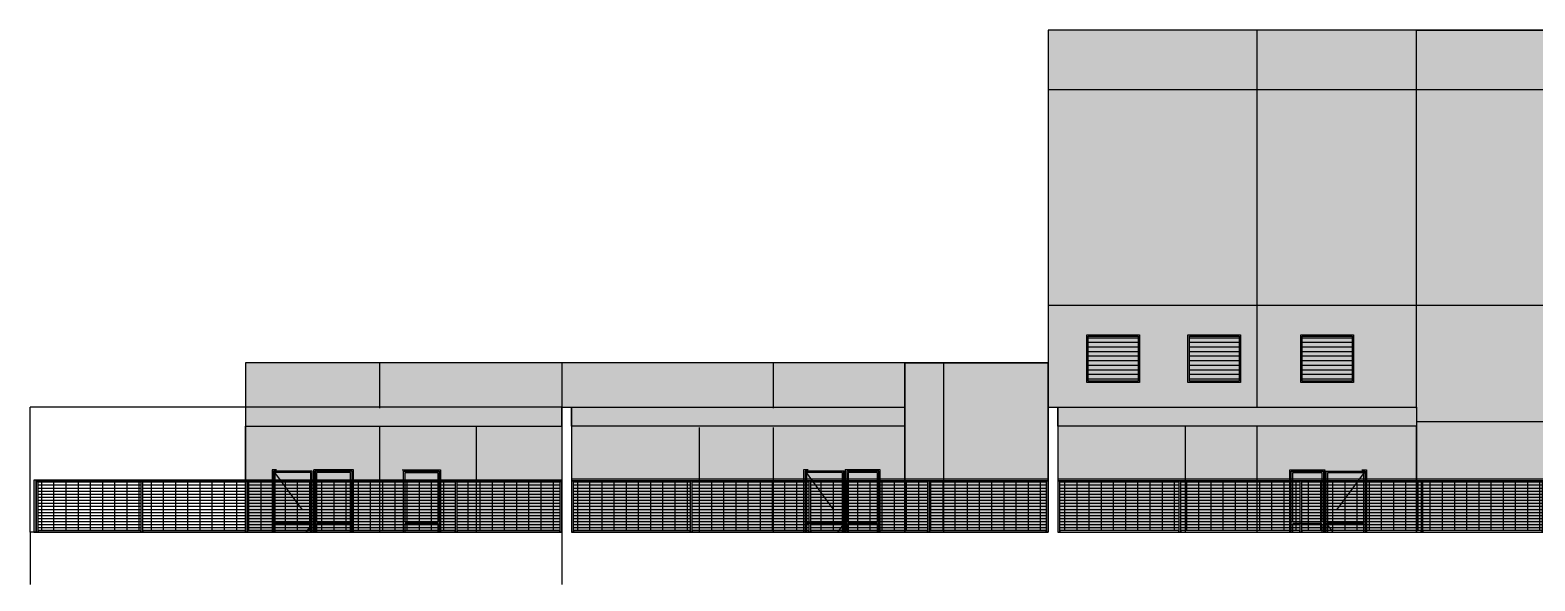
# Model space of a CAD drawing. Header units: metres. Extents: x -9138 to -7768, y 20 to 184.
# Drawn here: x -8337.33 to -8305.94, y 90.91 to 102.4 of the extents above; entities that cross this region are included whole.
import ezdxf
from ezdxf.xclip import XClip

# ---------------------------------------------------------------- set-up
doc = ezdxf.new("R2010")
doc.units = ezdxf.units.M
doc.header["$XCLIPFRAME"] = 0
doc.linetypes.add('CTE ELEV$0$DASHEDX2', pattern=[1.5, 1, -0.5])
for name, color, linetype in [('ARQ-DIM EMBASAM', 2, 'Continuous'), ('CTE ELEV$0$ARQ- FRISO', 7, 'Continuous'), ('CTE ELEV$0$ARQ-AUX', 7, 'Continuous'), ('CTE ELEV$0$ARQ-AUX1', 1, 'Continuous'), ('CTE ELEV$0$ARQ-AUX2', 2, 'Continuous'), ('CTE ELEV$0$ARQ-AUX3', 3, 'Continuous'), ('CTE ELEV$0$ARQ-CAX', 1, 'Continuous'), ('CTE ELEV$0$ARQ-PRJ', 7, 'CTE ELEV$0$DASHEDX2')]:
    doc.layers.add(name, color=color, linetype=linetype)
doc.layers.add('CTE ELEV$0$COR PLATINA', color=7, linetype='Continuous', true_color=0xa1a6a3)
doc.layers.add('CTE ELEV$0$COR-CAIX', color=7, linetype='Continuous', true_color=0x45494e)

# ---------------------------------------------------------------- blocks, each defined once
blk = doc.blocks.new('CTE ELEV$0$v cx 110x120 VP')
at = {"layer": 'CTE ELEV$0$ARQ-AUX'}
h = blk.add_hatch(dxfattribs=at)
h.set_pattern_fill('LINE', color=256, scale=0.03)
h.set_pattern_definition([(0, (0.02999999999999936, -0.03000000000000114), (0, 0.09524999999999999), [])])
h.paths.add_polyline_path([(0.02999999999999936, -0.03000000000000114), (1.07, -0.03000000000000114), (1.07, -0.9699999999999981), (0.02999999999999936, -0.9699999999999981)])
at = {"layer": 'CTE ELEV$0$COR-CAIX', "transparency": 33554687}
h = blk.add_hatch(color=256, dxfattribs=at)
h.dxf.hatch_style = 1
h.paths.add_polyline_path([(0, 0), (1.1, 0), (1.1, -0.9999999999999992), (0, -0.9999999999999992)])
for points in [[(0, 0), (1.1, 0), (1.1, -0.9999999999999992), (0, -0.9999999999999992)], [(0.02999999999999936, -0.03000000000000114), (1.07, -0.03000000000000114), (1.07, -0.9699999999999981), (0.02999999999999936, -0.9699999999999981)]]:
    blk.add_lwpolyline(points, close=True)
blk = doc.blocks.new('CTE ELEV$0$v grd dupl sup 2')
at = {"transparency": 33554687}
h = blk.add_hatch(dxfattribs=at)
h.set_pattern_fill('GRATE', scale=0.08)
h.set_pattern_definition([(0, (0.04000000001353445, 1.020011692085682), (0, 0.0635), []), (90, (0.04000000001353445, 1.020011692085682), (-0.254, 1.555301434917139e-17), [])])
h.paths.add_polyline_path([(0.04000000001360671, 1.070011684895091), (0.040009910940902, 0.03000001041861866), (2.475013647417064, 0.03000291680467504), (2.475003736517424, 1.070011689084968)])
h.paths.add_polyline_path([(2.515003729406049, 1.070011689153795), (2.515013640333199, 0.03000002997156037), (4.950017376807728, 0.03000293635761686), (4.950007465908235, 1.070011693343672)])
h.paths.add_polyline_path([(4.990007458796858, 1.070011693412499), (4.990017369724113, 0.03000002319473083), (7.425021106199987, 0.03000292958078732), (7.425011195300388, 1.070011697602376)])
h.paths.add_polyline_path([(7.465011188189013, 1.070011697671204), (7.465021099116372, 0.03000001641790129), (9.900024828786666, 0.03000292280394956), (9.9000149246931, 1.07001170186108)])
at = {"layer": 'CTE ELEV$0$COR-CAIX', "transparency": 33554687}
h = blk.add_hatch(color=256, dxfattribs=at)
h.dxf.hatch_style = 1
h.paths.add_polyline_path([(9.940014910456739, 1.100011450947861), (9.940014917579902, 1.07001171684158), (7.12498149368912e-09, 1.070011691985658), (0, 1.100011691985671)])
h.paths.add_polyline_path([(7.465021385005008, 0.03000001641824257), (9.900024821576885, 0.03000292280394104), (9.900024821576885, 2.922803939903185e-06), (7.465021385005008, 1.641824143305826e-08)])
h.paths.add_polyline_path([(4.99001765561275, 0.03000002319507211), (7.425021092184626, 0.03000292958077058), (7.425021092184626, 2.929580769445161e-06), (4.99001765561275, 2.319507097503504e-08)])
h.paths.add_polyline_path([(7.425011195300388, 1.07001169763679), (7.465011188189012, 1.07001169763679), (7.465021385005232, 2.319507097503504e-08), (7.425021392116608, 2.319507097503504e-08)])
h.paths.add_polyline_path([(2.515013926220491, 0.03000002997190165), (4.950017362792368, 0.03000293635760012), (4.950017362792368, 2.936357598987138e-06), (2.515013926220491, 2.997190051701182e-08)])
h.paths.add_polyline_path([(4.950007465908129, 1.070011704413619), (4.990007458796754, 1.070011704413619), (4.990017655612974, 2.997190051701182e-08), (4.950017662724349, 2.997190051701182e-08)])
h.paths.add_polyline_path([(0.04001019682982651, 0.03000001041895994), (2.475013633401703, 0.03000291680465841), (2.475013633401703, 2.91680465727695e-06), (0.04001019682982651, 1.041895880682375e-08)])
h.paths.add_polyline_path([(2.475003736517465, 1.070011684860678), (2.515003729406089, 1.070011684860678), (2.515013926222309, 1.041895880682375e-08), (2.475013933333685, 1.041895880682375e-08)])
h.paths.add_polyline_path([(9.900014924693098, 1.070011701895494), (9.940014917579903, 1.070011701895494), (9.940025107284784, 1.145807105262797e-05), (9.900025114397978, 1.145807105262797e-05)])
h.paths.add_polyline_path([(7.124982132067359e-09, 1.070011684860678), (0.04000000001360668, 1.070011684860678), (0.04001019682982651, 1.041895880682375e-08), (1.020394120196388e-05, 1.041895880682375e-08)])
at = {"ltscale": 0.05}
blk.add_lwpolyline([(9.940014910456739, 1.100011450947861), (9.940014917579902, 1.07001171684158), (7.12498149368912e-09, 1.070011691985658), (0, 1.100011691985671)], close=True, dxfattribs=at)
for points in [[(7.124982132067359e-09, 1.070011684860678), (0.04000000001360668, 1.070011684860678), (0.04001019682982651, 1.041895880682375e-08), (1.020394120196388e-05, 1.041895880682375e-08)], [(2.475003736517465, 1.070011684860678), (2.515003729406089, 1.070011684860678), (2.515013926222309, 1.041895880682375e-08), (2.475013933333685, 1.041895880682375e-08)], [(4.950007465908129, 1.070011704413619), (4.990007458796754, 1.070011704413619), (4.990017655612974, 2.997190051701182e-08), (4.950017662724349, 2.997190051701182e-08)], [(7.425011195300388, 1.07001169763679), (7.465011188189012, 1.07001169763679), (7.465021385005232, 2.319507097503504e-08), (7.425021392116608, 2.319507097503504e-08)], [(9.900014924693098, 1.070011701895494), (9.940014917579903, 1.070011701895494), (9.940025107284784, 1.145807105262797e-05), (9.900025114397978, 1.145807105262797e-05)], [(0.04001019682982651, 0.03000001041895994), (2.475013633401703, 0.03000291680465841), (2.475013633401703, 2.91680465727695e-06), (0.04001019682982651, 1.041895880682375e-08)], [(2.515013926220491, 0.03000002997190165), (4.950017362792368, 0.03000293635760012), (4.950017362792368, 2.936357598987138e-06), (2.515013926220491, 2.997190051701182e-08)], [(4.99001765561275, 0.03000002319507211), (7.425021092184626, 0.03000292958077058), (7.425021092184626, 2.929580769445161e-06), (4.99001765561275, 2.319507097503504e-08)], [(7.465021385005008, 0.03000001641824257), (9.900024821576885, 0.03000292280394104), (9.900024821576885, 2.922803939903185e-06), (7.465021385005008, 1.641824143305826e-08)]]:
    blk.add_lwpolyline(points, close=True)
blk.add_lwpolyline([(0.02000000356929441, 1.070011684860678), (9.9200149211365, 1.070011701895494)])
blk = doc.blocks.new('CTE ELEV$0$v grd dupl sup 1')
at = {"transparency": 33554687}
h = blk.add_hatch(dxfattribs=at)
h.set_pattern_fill('GRATE', scale=0.08)
h.set_pattern_definition([(0, (0.04000000001360668, 1.020011691985658), (0, 0.0635), []), (90, (0.04000000001360668, 1.020011691985658), (-0.254, 1.555301434917139e-17), [])])
h.paths.add_polyline_path([(0.04000000001360648, 1.07001168484636), (0.04000000001360693, 0.04500019094693719), (2.185006672363125, 0.04500019830335644), (2.185006672363125, 1.070011683310774)])
h.paths.add_polyline_path([(2.225006665251749, 1.070011683282139), (2.225006665251749, 0.0450001893827161), (4.370013337601268, 0.04500019673913569), (4.370013337601268, 1.070011681746553)])
h.paths.add_polyline_path([(4.410013330489893, 1.070011681717918), (4.410013330489893, 0.0450001878184948), (6.555020002839412, 0.04500019517491449), (6.555020002839411, 1.070011680182332)])
h.paths.add_polyline_path([(6.595019995728036, 1.070011680153697), (6.595019995728036, 0.04500018625427382), (8.740026668077553, 0.04500019361069341), (8.740026668077553, 1.070011678618111)])
h.paths.add_polyline_path([(8.780026660966177, 1.070011678589475), (8.780026660966179, 0.04500018469005285), (10.9250333333166, 0.04500019204647254), (10.92503333331661, 1.07001167705389)])
at = {"layer": 'CTE ELEV$0$COR-CAIX', "transparency": 33554687}
h = blk.add_hatch(color=256, dxfattribs=at)
h.dxf.hatch_style = 1
h.paths.add_polyline_path([(10.96503331908025, 1.100011426091939), (10.96503332620341, 1.070011691985658), (7.12498149368912e-09, 1.070011691985658), (0, 1.100011691985671)])
h.paths.add_polyline_path([(7.124982132067359e-09, 1.070011684860678), (0.04000000001360668, 1.070011684860678), (0.04000000001360668, 0.01500019094693594), (7.124982132067359e-09, 0.01500019094693594)])
h.paths.add_polyline_path([(8.780026660966175, 0.04500018469005296), (10.92503333331569, 0.04500019204647243), (10.92503333331569, 0.01500019204647129), (8.780026660966175, 0.01500018469005182)])
h.paths.add_polyline_path([(6.595019995728035, 0.04500018625427393), (8.740026668077553, 0.04500019361069341), (8.740026668077553, 0.01500019361069227), (6.595019995728035, 0.0150001862542728)])
h.paths.add_polyline_path([(4.410013330489893, 0.04500018781849491), (6.555020002839411, 0.04500019517491438), (6.555020002839411, 0.01500019517491324), (4.410013330489893, 0.01500018781849377)])
h.paths.add_polyline_path([(2.22500666525175, 0.0450001893827161), (4.370013337601268, 0.04500019673913558), (4.370013337601268, 0.01500019673913444), (2.22500666525175, 0.01500018938271497)])
h.paths.add_polyline_path([(0.04000000001360668, 0.04500019094693708), (2.185006672363125, 0.04500019830335655), (2.185006672363125, 0.01500019830335542), (0.04000000001360668, 0.01500019094693594)])
h.paths.add_polyline_path([(8.740026668077553, 1.070011678603793), (8.780026660966177, 1.070011678603793), (8.780026660966177, 0.01500018469003739), (8.740026668077553, 0.01500018469003739)])
h.paths.add_polyline_path([(6.555020002839411, 1.070011680168014), (6.595019995728036, 1.070011680168014), (6.595019995728036, 0.01500018625425836), (6.555020002839411, 0.01500018625425836)])
h.paths.add_polyline_path([(4.370013337601268, 1.070011681732235), (4.410013330489893, 1.070011681732235), (4.410013330489893, 0.01500018781847956), (4.370013337601268, 0.01500018781847956)])
h.paths.add_polyline_path([(2.185006672363125, 1.070011683296456), (2.225006665251749, 1.070011683296456), (2.225006665251749, 0.01500018938270054), (2.185006672363125, 0.01500018938270054)])
h.paths.add_polyline_path([(10.92503333331661, 1.070011677039572), (10.96503332620341, 1.070011677039572), (10.96503332620341, 0.0150001831258304), (10.92503333331661, 0.0150001831258304)])
at = {"ltscale": 0.05}
blk.add_lwpolyline([(10.96503331908025, 1.100011426091939), (10.96503332620341, 1.070011691985658), (7.12498149368912e-09, 1.070011691985658), (0, 1.100011691985671)], close=True, dxfattribs=at)
for points in [[(7.124982132067359e-09, 1.070011684860678), (0.04000000001360668, 1.070011684860678), (0.04000000001360668, 0.01500019094693594), (7.124982132067359e-09, 0.01500019094693594)], [(2.185006672363125, 1.070011683296456), (2.225006665251749, 1.070011683296456), (2.225006665251749, 0.01500018938270054), (2.185006672363125, 0.01500018938270054)], [(4.370013337601268, 1.070011681732235), (4.410013330489893, 1.070011681732235), (4.410013330489893, 0.01500018781847956), (4.370013337601268, 0.01500018781847956)], [(6.555020002839411, 1.070011680168014), (6.595019995728036, 1.070011680168014), (6.595019995728036, 0.01500018625425836), (6.555020002839411, 0.01500018625425836)], [(8.740026668077553, 1.070011678603793), (8.780026660966177, 1.070011678603793), (8.780026660966177, 0.01500018469003739), (8.740026668077553, 0.01500018469003739)], [(10.92503333331661, 1.070011677039572), (10.96503332620341, 1.070011677039572), (10.96503332620341, 0.0150001831258304), (10.92503333331661, 0.0150001831258304)], [(0.04000000001360668, 0.04500019094693708), (2.185006672363125, 0.04500019830335655), (2.185006672363125, 0.01500019830335542), (0.04000000001360668, 0.01500019094693594)], [(2.22500666525175, 0.0450001893827161), (4.370013337601268, 0.04500019673913558), (4.370013337601268, 0.01500019673913444), (2.22500666525175, 0.01500018938271497)], [(4.410013330489893, 0.04500018781849491), (6.555020002839411, 0.04500019517491438), (6.555020002839411, 0.01500019517491324), (4.410013330489893, 0.01500018781849377)], [(6.595019995728035, 0.04500018625427393), (8.740026668077553, 0.04500019361069341), (8.740026668077553, 0.01500019361069227), (6.595019995728035, 0.0150001862542728)], [(8.780026660966175, 0.04500018469005296), (10.92503333331569, 0.04500019204647243), (10.92503333331569, 0.01500019204647129), (8.780026660966175, 0.01500018469005182)]]:
    blk.add_lwpolyline(points, close=True)
blk.add_lwpolyline([(0.02000000356929441, 1.070011684860678), (10.94503332976001, 1.070011677039572)])
blk = doc.blocks.new('*U498')
at = {"layer": 'CTE ELEV$0$COR-CAIX', "transparency": 33554610}
h = blk.add_hatch(color=256, dxfattribs=at)
h.dxf.hatch_style = 1
h.paths.add_polyline_path([(-0.8699999999935243, 2.195000000000118), (0, 2.19499999999999), (0, 0), (-0.8699999999935243, 1.27897692436818e-13)])
at = {"layer": 'CTE ELEV$0$ARQ-CAX'}
for p, q in [((-0.8099999999935789, 1.100000000000151), (-0.06000000000000227, 1.100000000000023)), ((-0.8099999999935789, 1.070000000000178), (-0.06000000000000227, 1.07000000000005))]:
    blk.add_line(p, q, dxfattribs=at)
for points in [[(-0.8699999999935243, 2.195000000000118), (0, 2.19499999999999), (0, 0), (-0.8699999999935243, 1.27897692436818e-13)], [(-0.8399999999935516, 2.165000000000145), (-0.02999999999997272, 2.165000000000017), (-0.02999999999997272, 0), (-0.8399999999935516, 1.27897692436818e-13)], [(-0.8099999999935789, 2.135000000000172), (-0.06000000000000227, 2.135000000000044), (-0.06000000000000227, 0.05999999999994543), (-0.8099999999935789, 0.06000000000007333)]]:
    blk.add_lwpolyline(points, close=True, dxfattribs=at)
at = {"layer": 'CTE ELEV$0$ARQ-PRJ'}
blk.add_lwpolyline([(-0.02999999999997272, 2.165000000000017), (-0.8399999999935516, 1.072500000000232), (-0.02999999999997272, 3.108624468950438e-15)], dxfattribs=at)
blk = doc.blocks.new('*U670')
at = {"layer": 'CTE ELEV$0$COR-CAIX', "transparency": 33554610}
h = blk.add_hatch(color=256, dxfattribs=at)
h.dxf.hatch_style = 1
h.paths.add_polyline_path([(0.799999999999997, 0.03999999999970782), (0, 0.03999999999970782), (0, -2.155000000000189), (0.799999999999997, -2.155000000000189)])
at = {"layer": 'CTE ELEV$0$COR-CAIX', "transparency": 33554687}
h = blk.add_hatch(color=254, dxfattribs=at)
h.dxf.hatch_style = 1
h.paths.add_polyline_path([(0.0600000000000023, -1.055000023596474), (0.7399999999999947, -1.055000023596474), (0.7399999999999947, -0.02000000000029445), (0.06000000000000227, -0.02000000000029445)])
h.paths.add_polyline_path([(0.0600000000000023, -2.095000000000191), (0.7399999999999949, -2.095000000000191), (0.7399999999999949, -1.08500002359645), (0.06000000000000227, -1.08500002359645)])
at = {"layer": 'CTE ELEV$0$ARQ-CAX'}
for points in [[(0.799999999999997, 0.03999999999970782), (0, 0.03999999999970782), (0, -2.155000000000189), (0.799999999999997, -2.155000000000189)], [(0.7699999999999959, 0.009999999999706688), (0.03000000000000114, 0.009999999999706688), (0.03000000000000114, -2.125000000000188), (0.7699999999999959, -2.125000000000188)]]:
    blk.add_lwpolyline(points, close=True, dxfattribs=at)
for points in [[(0.7399999999999948, -1.055000023596474), (0.7399999999999948, -0.02000000000029445), (0.06000000000000227, -0.02000000000029445), (0.06000000000000227, -1.055000023596474)], [(0.06000000000000227, -1.055000023596474), (0.7399999999999948, -1.055000023596474)], [(0.06000000000000227, -1.08500002359645), (0.06000000000000227, -2.095000000000191), (0.7399999999999948, -2.095000000000191), (0.7399999999999948, -1.08500002359645)], [(0.06000000000000227, -1.08500002359645), (0.7399999999999948, -1.08500002359645)]]:
    blk.add_lwpolyline(points, dxfattribs=at)
blk = doc.blocks.new('*U669')
at = {"layer": 'CTE ELEV$0$COR-CAIX', "transparency": 33554610}
h = blk.add_hatch(color=256, dxfattribs=at)
h.dxf.hatch_style = 1
h.paths.add_polyline_path([(0.8299999999999983, 0.03999999999970782), (0, 0.03999999999970782), (0, -2.155000000000189), (0.8299999999999983, -2.155000000000189)])
at = {"layer": 'CTE ELEV$0$COR-CAIX', "transparency": 33554687}
h = blk.add_hatch(color=254, dxfattribs=at)
h.dxf.hatch_style = 1
h.paths.add_polyline_path([(0.0600000000000023, -1.055000023596474), (0.769999999999996, -1.055000023596474), (0.769999999999996, -0.02000000000029445), (0.06000000000000227, -0.02000000000029445)])
h.paths.add_polyline_path([(0.06000000000000227, -2.095000000000191), (0.769999999999996, -2.095000000000191), (0.769999999999996, -1.08500002359645), (0.06000000000000225, -1.08500002359645)])
at = {"layer": 'CTE ELEV$0$ARQ-CAX'}
for points in [[(0.8299999999999983, 0.03999999999970782), (0, 0.03999999999970782), (0, -2.155000000000189), (0.8299999999999983, -2.155000000000189)], [(0.7999999999999972, 0.009999999999706688), (0.03000000000000114, 0.009999999999706688), (0.03000000000000114, -2.125000000000188), (0.7999999999999972, -2.125000000000188)]]:
    blk.add_lwpolyline(points, close=True, dxfattribs=at)
for points in [[(0.769999999999996, -1.055000023596474), (0.769999999999996, -0.02000000000029445), (0.06000000000000227, -0.02000000000029445), (0.06000000000000227, -1.055000023596474)], [(0.06000000000000227, -1.055000023596474), (0.769999999999996, -1.055000023596474)], [(0.06000000000000227, -1.08500002359645), (0.06000000000000227, -2.095000000000191), (0.769999999999996, -2.095000000000191), (0.769999999999996, -1.08500002359645)], [(0.06000000000000227, -1.08500002359645), (0.769999999999996, -1.08500002359645)]]:
    blk.add_lwpolyline(points, dxfattribs=at)
blk = doc.blocks.new('*U667')
at = {"layer": 'CTE ELEV$0$COR-CAIX', "transparency": 33554610}
h = blk.add_hatch(color=256, dxfattribs=at)
h.dxf.hatch_style = 1
h.paths.add_polyline_path([(0.7299999999981814, 0.03999999999970782), (0, 0.03999999999970782), (0, -2.155000000000189), (0.7299999999981814, -2.155000000000189)])
at = {"layer": 'CTE ELEV$0$COR-CAIX', "transparency": 33554687}
h = blk.add_hatch(color=254, dxfattribs=at)
h.dxf.hatch_style = 1
h.paths.add_polyline_path([(0.06000000000000227, -1.055000023596474), (0.6699999999981792, -1.055000023596474), (0.6699999999981792, -0.02000000000029445), (0.06000000000000227, -0.02000000000029445)])
h.paths.add_polyline_path([(0.06000000000000227, -2.095000000000191), (0.6699999999981792, -2.095000000000191), (0.6699999999981792, -1.08500002359645), (0.06000000000000227, -1.08500002359645)])
at = {"layer": 'CTE ELEV$0$ARQ-CAX'}
for points in [[(0.7299999999981814, 0.03999999999970782), (0, 0.03999999999970782), (0, -2.155000000000189), (0.7299999999981814, -2.155000000000189)], [(0.6999999999981803, 0.009999999999706688), (0.03000000000000114, 0.009999999999706688), (0.03000000000000114, -2.125000000000188), (0.6999999999981803, -2.125000000000188)]]:
    blk.add_lwpolyline(points, close=True, dxfattribs=at)
for points in [[(0.6699999999981792, -1.055000023596474), (0.6699999999981792, -0.02000000000029445), (0.06000000000000227, -0.02000000000029445), (0.06000000000000227, -1.055000023596474)], [(0.06000000000000227, -1.055000023596474), (0.6699999999981792, -1.055000023596474)], [(0.06000000000000227, -1.08500002359645), (0.06000000000000227, -2.095000000000191), (0.6699999999981792, -2.095000000000191), (0.6699999999981792, -1.08500002359645)], [(0.06000000000000227, -1.08500002359645), (0.6699999999981792, -1.08500002359645)]]:
    blk.add_lwpolyline(points, dxfattribs=at)
blk = doc.blocks.new('CTE ELEV$0$v gr gradil dup sup 3')
at = {"transparency": 33554687}
h = blk.add_hatch(dxfattribs=at)
h.set_pattern_fill('GRATE', scale=0.08)
h.set_pattern_definition([(0, (0.04000000001353447, 1.020011692083709), (0, 0.0635), []), (90, (0.04000000001353447, 1.020011692083709), (-0.254, 1.555301434917139e-17), [])])
h.paths.add_polyline_path([(0.04000000001360648, 1.070011684880693), (0.04000991093564576, 0.03000056203301882), (2.525013647406386, 0.03000396825863305), (2.525003736516783, 1.070011687367595)])
h.paths.add_polyline_path([(2.565003729405407, 1.070011687407626), (2.565013640327447, 0.0300005645599517), (5.050017376798188, 0.03000397078556605), (5.050007465908585, 1.070011689894528)])
h.paths.add_polyline_path([(5.090007458797208, 1.070011689934559), (5.090017369719249, 0.03000056708688448), (7.575021106189989, 0.03000397331249893), (7.575011195300386, 1.070011692421461)])
h.paths.add_polyline_path([(7.615011188189009, 1.070011692461491), (7.615021098870526, 0.03002580895384099), (10.1000149246931, 0.03002921516587076), (10.1000149246931, 1.070011694948394)])
at = {"layer": 'CTE ELEV$0$COR-CAIX', "transparency": 33554687}
h = blk.add_hatch(color=256, dxfattribs=at)
h.dxf.hatch_style = 1
h.paths.add_polyline_path([(7.61502123479594, 0.03002580895402729), (10.10002482131363, 0.03002921517943617), (10.10002482131363, 2.921517943502844e-05), (7.61502123479594, 2.580895402615191e-05)])
h.paths.add_polyline_path([(7.575011195300386, 1.070011692441476), (7.61501118818901, 1.070011692441476), (7.61502138500523, 1.799975746230587e-08), (7.575021392116605, 1.799975746230587e-08)])
h.paths.add_polyline_path([(5.090017505656451, 0.03000056708707088), (7.575021092174138, 0.03000397331247976), (7.575021092174138, 3.973312478623703e-06), (5.090017505656451, 5.670870697471742e-07)])
h.paths.add_polyline_path([(5.050007465908585, 1.070011689914543), (5.090007458797209, 1.070011689914543), (5.090017655613429, 1.547282457714516e-08), (5.050017662724804, 1.547282457714516e-08)])
h.paths.add_polyline_path([(2.56501377626465, 0.030000564560138), (5.050017362782337, 0.03000397078554688), (5.050017362782337, 3.970785545738542e-06), (2.56501377626465, 5.645601368620135e-07)])
h.paths.add_polyline_path([(2.525003736516783, 1.07001168738761), (2.565003729405408, 1.07001168738761), (2.565013926221627, 1.294589169198446e-08), (2.525013933333003, 1.294589169198446e-08)])
h.paths.add_polyline_path([(0.04001004687284872, 0.03000056203320511), (2.525013633390536, 0.03000396825861399), (2.525013633390536, 3.968258612853381e-06), (0.04001004687284872, 5.620332039768527e-07)])
h.paths.add_polyline_path([(10.1000149246931, 1.070011694968409), (10.1400149175799, 1.070011694968409), (10.1400149175799, 1.145114396794433e-05), (10.1000149246931, 1.145114396794433e-05)])
h.paths.add_polyline_path([(7.124982132067359e-09, 1.070011684860678), (0.04000000001360668, 1.070011684860678), (0.04001019682982651, 1.041895880682375e-08), (1.020394120196388e-05, 1.041895880682375e-08)])
h.paths.add_polyline_path([(10.14001491045674, 1.100011450947861), (10.1400149175799, 1.07001171684158), (7.12498149368912e-09, 1.070011691985658), (0, 1.100011691985671)])
edge = h.paths.add_edge_path()
edge.add_line((0.02000000356929441, 1.070011684860678), (10.1200149211365, 1.070011694968409))
at = {"ltscale": 0.05}
blk.add_lwpolyline([(10.14001491045674, 1.100011450947861), (10.1400149175799, 1.07001171684158), (7.12498149368912e-09, 1.070011691985658), (0, 1.100011691985671)], close=True, dxfattribs=at)
for points in [[(7.124982132067359e-09, 1.070011684860678), (0.04000000001360668, 1.070011684860678), (0.04001019682982651, 1.041895880682375e-08), (1.020394120196388e-05, 1.041895880682375e-08)], [(2.525003736516783, 1.07001168738761), (2.565003729405408, 1.07001168738761), (2.565013926221627, 1.294589169198446e-08), (2.525013933333003, 1.294589169198446e-08)], [(5.050007465908585, 1.070011689914543), (5.090007458797209, 1.070011689914543), (5.090017655613429, 1.547282457714516e-08), (5.050017662724804, 1.547282457714516e-08)], [(7.575011195300386, 1.070011692441476), (7.61501118818901, 1.070011692441476), (7.61502138500523, 1.799975746230587e-08), (7.575021392116605, 1.799975746230587e-08)], [(10.1000149246931, 1.070011694968409), (10.1400149175799, 1.070011694968409), (10.1400149175799, 1.145114396794433e-05), (10.1000149246931, 1.145114396794433e-05)], [(0.04001004687284872, 0.03000056203320511), (2.525013633390536, 0.03000396825861399), (2.525013633390536, 3.968258612853381e-06), (0.04001004687284872, 5.620332039768527e-07)], [(2.56501377626465, 0.030000564560138), (5.050017362782337, 0.03000397078554688), (5.050017362782337, 3.970785545738542e-06), (2.56501377626465, 5.645601368620135e-07)], [(5.090017505656451, 0.03000056708707088), (7.575021092174138, 0.03000397331247976), (7.575021092174138, 3.973312478623703e-06), (5.090017505656451, 5.670870697471742e-07)], [(7.61502123479594, 0.03002580895402729), (10.10002482131363, 0.03002921517943617), (10.10002482131363, 2.921517943502844e-05), (7.61502123479594, 2.580895402615191e-05)]]:
    blk.add_lwpolyline(points, close=True)
blk.add_lwpolyline([(0.02000000356929441, 1.070011684860678), (10.1200149211365, 1.070011694968409)])
blk = doc.blocks.new('CTE ELEV$0$elev 1  dupl sup cob')
at = {"layer": 'CTE ELEV$0$COR PLATINA', "transparency": 33554687}
h = blk.add_hatch(color=256, dxfattribs=at)
h.dxf.hatch_style = 1
h.paths.add_polyline_path([(26.57755706811076, 11.55500009865841), (36.9198727832901, 11.55500068459795), (36.91989554544501, 3.695000683884739), (29.23986359070593, 3.696506317157056), (29.23986047961692, 1.090000082804871), (26.57755706811076, 1.090000082461184)])
h = blk.add_hatch(color=256, dxfattribs=at)
h.dxf.hatch_style = 1
h.paths.add_polyline_path([(36.91989186538376, 4.614988356159586), (39.90995321057562, 4.614988356159586), (39.90995321057562, 1.090011499176015), (36.91989186538376, 1.090011499176015)])
h.paths.add_polyline_path([(39.90986563099614, 3.295000098650931), (46.85988888591328, 3.295000098650931), (46.85988888591328, 1.090011506299201), (39.90986563099614, 1.090011506299201)])
h = blk.add_hatch(color=256, dxfattribs=at)
h.dxf.hatch_style = 1
h.paths.add_polyline_path([(47.05993413836586, 4.614999999999995), (42.6548277243146, 4.614999999999995), (42.6548277243146, 3.69500009865844), (46.85987861008289, 3.69500009865844), (47.05994566590893, 3.69500009865844)])
h.paths.add_polyline_path([(42.6548277243146, 4.614999999999995), (39.90995321057562, 4.614999999999981), (39.90995321057562, 3.69500009865844), (42.6548277243146, 3.69500009865844)])
h = blk.add_hatch(color=256, dxfattribs=at)
h.dxf.hatch_style = 1
h.paths.add_polyline_path([(50.85993385516122, 4.614999999999995), (47.05993413836586, 4.614999999999995), (47.05994566590893, 3.69500009865844), (50.85993385516122, 3.69500009865844)])
h.paths.add_polyline_path([(53.65993385484944, 4.615000000000009), (50.85993385516122, 4.615000000000009), (50.85993385516122, 3.69500009865844), (53.65993385484944, 3.69500009865844)])
h = blk.add_hatch(color=256, dxfattribs=at)
h.dxf.hatch_style = 1
h.paths.add_polyline_path([(29.23986203516142, 3.295000098658448), (36.71988501754822, 3.295000098658448), (36.71988501754822, 1.090011499176015), (29.23986203516142, 1.090011499176015)])
h = blk.add_hatch(color=256, dxfattribs=at)
h.dxf.hatch_style = 1
h.paths.add_polyline_path([(53.65993385484944, 3.295000098658448), (47.05994605815977, 3.295000098658448), (47.05994605815977, 1.090011499176015), (53.65993385484944, 1.090011499176015)])
at = {"layer": 'CTE ELEV$0$COR-CAIX', "transparency": 33554687}
h = blk.add_hatch(color=256, dxfattribs=at)
h.dxf.hatch_style = 1
h.paths.add_polyline_path([(36.71988501753003, 3.69500009865844), (29.23986203515597, 3.69500009865844), (29.23986203515597, 3.295000098658448), (36.71988501753003, 3.295000098658448)])
h = blk.add_hatch(color=256, dxfattribs=at)
h.dxf.hatch_style = 1
h.paths.add_polyline_path([(46.85987861008289, 3.69500009865844), (39.90986563099614, 3.69500009865844), (39.90986563099614, 3.295000098650931), (46.85987861008289, 3.295000098650931)])
h = blk.add_hatch(color=256, dxfattribs=at)
h.dxf.hatch_style = 1
h.paths.add_polyline_path([(47.05993979248342, 3.69500009865844), (53.65993385484944, 3.69500009865844), (53.65993385484944, 3.295000098658448), (47.05993979248342, 3.295000098658448)])
h = blk.add_hatch(color=256, dxfattribs=at)
h.dxf.hatch_style = 1
h.paths.add_polyline_path([(58.02497937687655, 2.175022734321019), (58.07497937687582, 2.175022734321019), (58.07497937723929, 1.090011478312604), (58.02497937724002, 1.090011478312604)])
at = {"layer": 'CTE ELEV$0$ARQ- FRISO'}
for p, q in [((11.09001920086303, 10.31000009865848, 4.931283309954331e-05), (36.91987637731654, 10.31000009865848, 4.931283309954331e-05)), ((11.09000621041378, 5.810000098658421, -1.689077924129436e-05), (36.91988936776579, 5.810000098658421, -1.689077924129436e-05)), ((18.76993652309466, 3.390000097945205, 1.421520676383628e-05), (29.23986203515597, 3.390000097945205, 1.421520676383628e-05))]:
    blk.add_line(p, q, dxfattribs=at)
at = {"layer": 'CTE ELEV$0$ARQ-AUX'}
blk.add_line((34.05959208851527, 3.295000098658448, 9.119238501269026e-06), (34.05959208851345, 1.090011499176015, -1.83606392356612e-05), dxfattribs=at)
for points, elevation in [([(39.90995321057562, 4.615000097945156), (36.91989186538376, 4.614988356159586)], 8.636712647805964e-06), ([(39.09987929584531, 4.615000097945156), (39.09987929584531, 1.090000231587169)], -4.318356323902765e-06), ([(42.6548277243146, 4.614999999999995), (50.86997403521855, 4.614999999999995)], 8.636712647805964e-06), ([(53.65993385484944, 3.69500009865844), (58.14984610842112, 3.695000098665957)], -6.99392880136662e-06), ([(58.14984610842112, 1.090011499176015), (58.14984610842112, 3.695000098665957)], 2.159178253178456e-05), ([(44.1995848516126, 3.27000009793764), (44.19959419789666, 1.090011499176015)], -4.318356323902826e-06), ([(48.84497099912551, 3.304100013833585), (48.84498034540957, 1.090011499176015)], -4.318356323501638e-06)]:
    blk.add_lwpolyline(points, dxfattribs=dict(at, elevation=elevation))
blk.add_lwpolyline([(47.05993413836586, 4.614999999999995), (47.05994597915742, 3.670000097937631)], dxfattribs=at)
at = {"layer": 'CTE ELEV$0$ARQ-AUX1'}
for points, elevation in [([(39.90995321057562, 1.090011499176015), (39.90995321057562, 4.614999999999981), (42.6548277243146, 4.614999999999995), (42.6548277243146, 3.670000097937631)], -4.318356323902826e-06), ([(50.85993385516122, 3.670000097937631), (50.85993385516122, 4.615000000000009), (53.65993385484944, 4.615000000000009), (53.65993385484944, 1.090011499176015)], -4.318356323501638e-06), ([(42.6548277243146, 3.27000009793764), (42.6548277243146, 1.090011499176015)], -4.318356323902826e-06), ([(50.85993385516122, 1.090011499176015), (50.85993385516122, 3.295000098658448)], -4.318356323501638e-06)]:
    blk.add_lwpolyline(points, dxfattribs=dict(at, elevation=elevation))
at = {"layer": 'CTE ELEV$0$ARQ-AUX2'}
for p, q in [((29.23986203516142, 11.5550000986584, -1.257242200552868e-05), (32.56483415195726, 11.55500009865372, 4.374288209023781e-06)), ((29.23986203516142, 3.670000097945149, -3.963675300280656e-06), (29.23986203516142, 11.5550000986584, -1.257242200552868e-05)), ((32.56483415195726, 11.55500009865843, 2.796594255793965e-08), (32.56483415195726, 3.69500009865844, 8.60941795233966e-06)), ((29.23986203516142, 1.090011499176001, -3.419217047946968e-05), (29.23986203516142, 3.295000098658448, -3.617016422583714e-06)), ((32.56483415195726, 3.295000098658448, 9.119238501269026e-06), (32.56483415195726, 1.090011499176015, -1.83606392356612e-05)), ((47.05994605815977, 1.090011499176015, -1.727342620747985e-05), (58.14994609089263, 1.090011499176015, -1.727342620747985e-05)), ((58.14994609089263, 1.090011499176015, -1.330975090679808e-05), (58.14994609089263, 0))]:
    blk.add_line(p, q, dxfattribs=at)
at = {"layer": 'CTE ELEV$0$ARQ-AUX2', "elevation": 4.318356323902826e-06}
blk.add_lwpolyline([(58.02497937687655, 2.175022734321019), (58.07497937687582, 2.175022734321019), (58.07497937723929, 1.090011478312604), (58.02497937724002, 1.090011478312604)], close=True, dxfattribs=at)
at = {"layer": 'CTE ELEV$0$ARQ-AUX3'}
for p, q in [((36.71988501754822, 3.69500009865844, -6.993928801364357e-06), (36.71988501754822, 1.090011499176015, -8.991394583296439e-06)), ((36.91988439319357, 3.69500009865844, -6.993928801364357e-06), (36.91988439319357, 1.090011499176015, -4.673038259391343e-06)), ((46.85987861008289, 3.670000097945149, 4.318356323903199e-06), (46.85987868908524, 1.090011499176015, -8.991394583296439e-06)), ((47.05994597915742, 3.670000097945149, 8.636712647808288e-06), (47.05994605815977, 0, 4.318356323902826e-06)), ((36.71988501754822, 1.090011499176015, -1.727342620747985e-05), (26.57755706811076, 1.090011499176001, 4.931283309954369e-05)), ((36.91988439319357, 1.090011499176015, -1.295506988357477e-05), (46.85987868908524, 1.090011499176015, -1.295506988357477e-05))]:
    blk.add_line(p, q, dxfattribs=at)
at = {"layer": 'CTE ELEV$0$ARQ-AUX3', "elevation": -6.99392880136662e-06}
for points in [[(36.71988501753003, 3.69500009865844), (29.23986203515597, 3.69500009865844), (29.23986203515597, 3.295000098658448), (36.71988501753003, 3.295000098658448)], [(46.85987861008289, 3.69500009865844), (39.90986563099614, 3.69500009865844), (39.90986563099614, 3.295000098650931), (46.85987861008289, 3.295000098650931)], [(47.05993979248342, 3.69500009865844), (53.65993385484944, 3.69500009865844), (53.65993385484944, 3.295000098658448), (47.05993979248342, 3.295000098658448)]]:
    blk.add_lwpolyline(points, close=True, dxfattribs=at)
at = {"layer": 'CTE ELEV$0$ARQ-AUX3'}
for points, elevation in [([(36.91989850768368, 3.69500009865844), (36.71988501754822, 3.69500009865844)], -6.99392880136662e-06), ([(47.05994597915742, 3.69500009865844), (46.85987861008289, 3.69500009865844)], 4.318356323903199e-06)]:
    blk.add_lwpolyline(points, dxfattribs=dict(at, elevation=elevation))
at = {"layer": 'CTE ELEV$0$ARQ-CAX'}
for points, elevation in [([(29.23986203516142, 11.5550000986584), (26.57755706811076, 11.55500009865843)], 1.262835389064456e-05), ([(32.56483415195726, 11.55500009865372), (36.91987278329179, 11.55500009865838), (36.91989554544671, 3.695000098658397)], 4.318356323902826e-06)]:
    blk.add_lwpolyline(points, dxfattribs=dict(at, elevation=elevation))
at = {"layer": 'CTE ELEV$0$COR PLATINA'}
for points, elevation in [([(26.57755706811076, 11.55500009865841), (36.9198727832901, 11.55500068459795), (36.91989554544501, 3.695000683884739), (29.23986359070593, 3.696506317157056), (29.23986047961692, 1.090000082804871), (26.57755706811076, 1.090000082461184)], 8.664678590363592e-06), ([(36.91989186538376, 4.614988356159586), (39.90995321057562, 4.614988356159586), (39.90995321057562, 1.090011499176015), (36.91989186538376, 1.090011499176015)], 8.636712647805964e-06), ([(29.23986203516142, 3.295000098658448), (36.71988501754822, 3.295000098658448), (36.71988501754822, 1.090011499176015), (29.23986203516142, 1.090011499176015)], -3.617016422583714e-06), ([(53.65993385484944, 3.295000098658448), (47.05994605815977, 3.295000098658448), (47.05994605815977, 1.090011499176015), (53.65993385484944, 1.090011499176015)], -6.99392880136662e-06)]:
    blk.add_lwpolyline(points, close=True, dxfattribs=dict(at, elevation=elevation))
blk.add_lwpolyline([(39.90986563099614, 3.295000098650931), (46.85988888591328, 3.295000098650931), (46.85988888591328, 1.090011506299201), (39.90986563099614, 1.090011506299201)], close=True, dxfattribs=at)
ref = blk.add_blockref('*U498', (30.27986502190834, 0.1950000979354769, 8.636712647406029e-06), dxfattribs=dict(xscale=-1))
XClip(ref).set_block_clipping_path([(-1.6911267296600272, 0.8950114012405379), (0.05961981016116624, 2.1950000000000074)])
ref = blk.add_blockref('*U667', (31.14986502190186, 2.348831651329604, 8.636712647406029e-06))
XClip(ref).set_block_clipping_path([(-0.8699999999698775, -1.2588201521536178), (0.8211267296665028, 0.039999999999722036)])
ref = blk.add_blockref('*U667', (41.14985853454345, 2.350000097935762, 8.636712647406029e-06), dxfattribs=dict(xscale=-1))
XClip(ref).set_block_clipping_path([(-0.8699999999935244, -1.2599885987597332), (0.8211267296665028, 0.039999999999722036)])
ref = blk.add_blockref('*U498', (42.01985853453698, 0.1950000979354769, 8.636712647406029e-06))
XClip(ref).set_block_clipping_path([(-1.6911267296600272, 0.8950114012405521), (0, 2.1950000000000074)])
ref = blk.add_blockref('*U670', (49.5898633456236, 2.350000097935762, 8.636712647406029e-06))
XClip(ref).set_block_clipping_path([(0, -1.259988598759719), (0.7999998496470653, 0.039999999999722036)])
ref = blk.add_blockref('*U669', (52.23497189466252, 2.350000097935762, 8.636712647406029e-06), dxfattribs=dict(xscale=-1))
XClip(ref).set_block_clipping_path([(-0.8699999999935244, -1.259988598759719), (0.9951319194424286, 0.039999999999722036)])
ref = blk.add_blockref('*U498', (53.10497189465605, 0.1950000979353916, 8.636712647406029e-06))
XClip(ref).set_block_clipping_path([(-1.6911267296600272, 0.8950114012406516), (0, 2.1950000000000074)])
at = {"layer": 'CTE ELEV$0$ARQ-AUX2'}
blk.add_blockref('CTE ELEV$0$v grd dupl sup 1', (47.05994605815977, 1.07501130822908, -2.626482079077585e-05), dxfattribs=at)
at = {"layer": 'CTE ELEV$0$ARQ-AUX3'}
for name, p in [('CTE ELEV$0$v gr gradil dup sup 3', (26.57755706811076, 1.090011499176015, 4.499447677564049e-05)), ('CTE ELEV$0$v grd dupl sup 2', (36.9198637786285, 1.090000048228148, -8.991394583296439e-06))]:
    blk.add_blockref(name, p, dxfattribs=at)
at = {"layer": 'CTE ELEV$0$ARQ-CAX', "xscale": -1}
for p in [(31.65193150391679, 5.205000098658402, -1.257242291739724e-05), (34.00489665030545, 5.205000098658417, -1.689077924130006e-05), (36.11489667732712, 5.205000098658417, -1.689077924130006e-05)]:
    blk.add_blockref('CTE ELEV$0$v cx 110x120 VP', p, dxfattribs=at)
blk = doc.blocks.new('CTE ELEV')
at = {"xscale": -1}
blk.add_blockref('CTE ELEV$0$elev 1  dupl sup cob', (-8279.176280964706, 90.84000364992555, -1.979369905682568e-05), dxfattribs=at)

msp = doc.modelspace()

# ---------------------------------------------------------------- block references
at = {"layer": 'ARQ-DIM EMBASAM'}
msp.add_blockref('CTE ELEV', (0, 0), dxfattribs=at)

doc.saveas('drawing.dxf')
